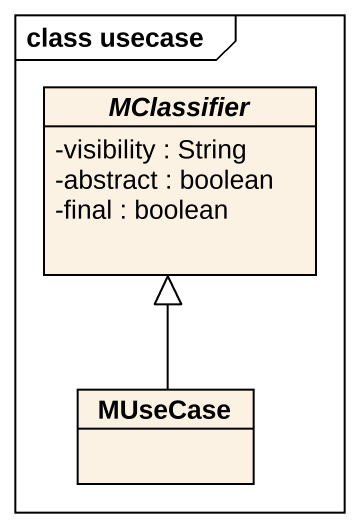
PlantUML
@startuml
mainframe class usecase
hide circle
hide empty members
skinparam classAttributeIconSize 0
abstract class MClassifier {
  -visibility : String
  -abstract : boolean
  -final : boolean
}
class MUseCase
MUseCase -up-|> MClassifier
@enduml
